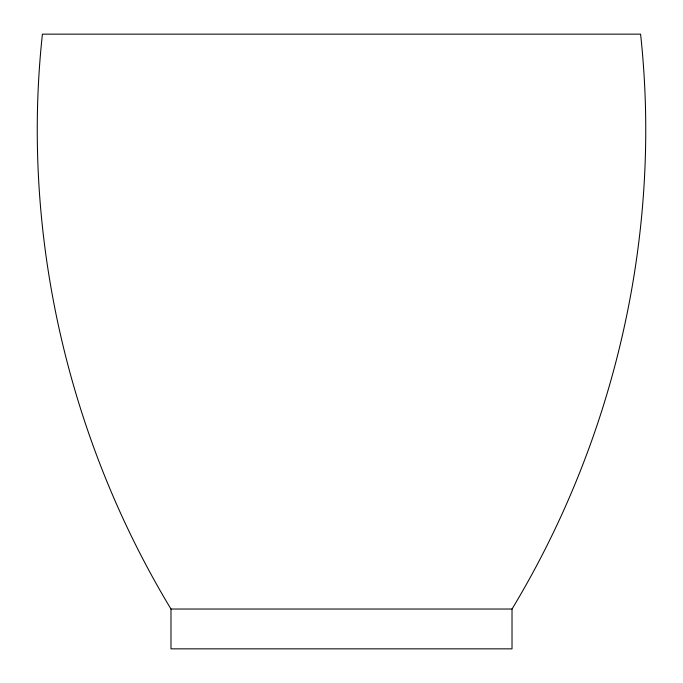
<?xml version="1.0" encoding="UTF-8"?>
<svg xmlns="http://www.w3.org/2000/svg" width="683" height="683" viewBox="0 0 683 683"><rect width="100%" height="100%" fill="white"/><g stroke="black" fill="none" stroke-linecap="round" stroke-linejoin="round"><path stroke-width="1.02" d="M512.019 609.031C615.315 437.931 662.194 233.031 640.586 34.15L42.414 34.15C20.806 233.031 67.685 437.931 170.981 609.031L170.981 648.85L512.019 648.85L512.019 609.031L170.981 609.031"/></g></svg>
